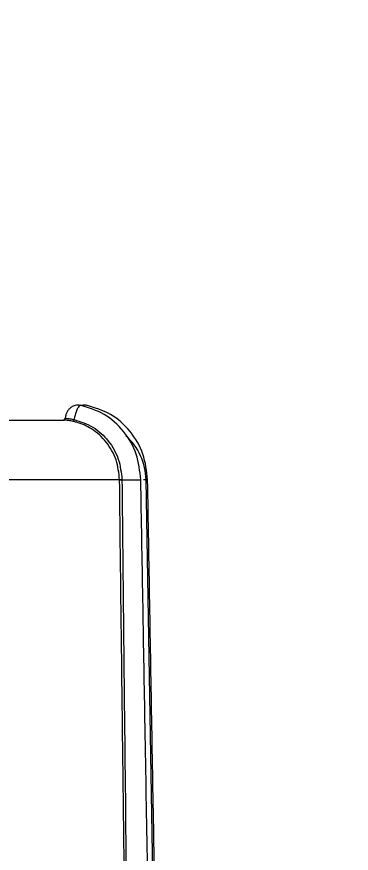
# Model space of a CAD drawing. Header units: inches. Extents: x 2.3 to 15.7, y 0.2 to 14.5.
# Drawn here: x 13.1 to 13.523, y 9.142 to 10.2 of the extents above; entities that cross this region are included whole.
import ezdxf

# ---------------------------------------------------------------- set-up
doc = ezdxf.new("R2010")
doc.units = ezdxf.units.IN
doc.header["$MEASUREMENT"] = 0
doc.header["$PDSIZE"] = -1
doc.layers.add('Dim', color=1, linetype='Continuous')
doc.layers.add('Object', color=4, linetype='Continuous')
doc.styles.get("Standard").update_dxf_attribs({"font": 'romans.shx'})
doc.dimstyles.get("Standard").update_dxf_attribs({"dimtxt": 0.125, "dimasz": 0.18, "dimexe": 0.06, "dimexo": 0.0625, "dimgap": 0.09, "dimtad": 0, "dimtih": 1, "dimtoh": 1, "dimdec": 4, "dimlfac": 2, "dimzin": 0, "dimdsep": 46, "dimlunit": 5, "dimtxsty": 'Standard', "dimcen": 0.09, "dimadec": 0, "dimazin": 0, "dimtfac": 1, "dimtdec": 4, "dimtofl": 0, "dimtmove": 0, "dimatfit": 1, "dimfxl": 0, "dimfrac": 2, "dimtolj": 1, "dimtzin": 0, "dimarcsym": 0})

# ---------------------------------------------------------------- blocks, each defined once
blk = doc.blocks.new('*D9')
at = {"layer": 'Defpoints', "color": 0}
for p in [(12.036, 10.9262), (13.1627, 10.9262), (13.1627, 10.5218)]:
    blk.add_point(p, dxfattribs=at)
at = {"layer": 'Dim', "color": 0, "lineweight": -2}
for p, q in [((12.036, 10.8637), (12.036, 10.4618)), ((13.1627, 10.8637), (13.1627, 10.4618)), ((11.856, 10.5218), (11.3699, 10.5218)), ((13.3427, 10.5218), (13.5227, 10.5218))]:
    blk.add_line(p, q, dxfattribs=at)
at = {"layer": 'Dim', "color": 0}
for points in [[(11.856, 10.5518), (11.856, 10.4918), (12.036, 10.5218)], [(13.3427, 10.5518), (13.3427, 10.4918), (13.1627, 10.5218)]]:
    blk.add_solid(points, dxfattribs=at)
at = {"layer": 'Dim', "color": 0, "insert": (10.8424, 10.5218), "char_height": 0.125, "attachment_point": 5}
blk.add_mtext('\\A1;2 1/4\\P [55mm]\\PClearance\\PRequired\\PDirectly\\PBelow\\PCounter', dxfattribs=at)

msp = doc.modelspace()

# ---------------------------------------------------------------- linework, layer by layer
at = {"layer": 'Object', "color": 4, "linetype": 'Continuous', "lineweight": 15}
for p, q in [((13.050095, 9.689548), (13.158872, 9.689548)), ((13.158872, 9.689548), (13.158475, 9.689548)), ((13.229724, 9.61402), (13.076973, 9.61402)), ((13.263145, 9.61402), (13.259972, 9.61402)), ((13.274542, 8.961071), (13.263145, 9.61402))]:
    msp.add_line(p, q, dxfattribs=at)
for centre, radius, start, end in [((13.158431, 9.692048), 0.0025, 270.058962, 356.234599), ((13.158845, 9.692012), 0.002463, 270.615448, 355.286065), ((13.168956, 9.690434), 0.003258, 309.597679, 357.702458), ((13.186287, 9.612678), 0.07687, 1, 48.057064), ((13.227252, 9.896974), 0.282965, 270.500526, 271.116987)]:
    msp.add_arc(centre, radius, start, end, dxfattribs=at)
for points, knots in [([(13.180668, 9.708049), (13.179305, 9.708311), (13.176057, 9.708935), (13.17121, 9.707588), (13.167092, 9.70503), (13.164242, 9.701906), (13.16237, 9.69846), (13.161261, 9.695128), (13.161127, 9.69284), (13.16107, 9.691867)], [0, 0, 0, 0, 0.14120502, 0.33627498, 0.49698148, 0.63526004, 0.7657822, 0.90032051, 1, 1, 1, 1]), ([(13.180677, 9.708114), (13.180587, 9.708183), (13.180175, 9.708499), (13.178999, 9.707836), (13.177223, 9.705938), (13.175176, 9.701684), (13.173395, 9.69625), (13.172593, 9.692222), (13.172211, 9.690303)], [0, 0, 0, 0, 0.03644217, 0.16606569, 0.37710917, 0.59047565, 0.80500451, 1, 1, 1, 1]), ([(13.256548, 9.61402), (13.255337, 9.625082), (13.252911, 9.647234), (13.235827, 9.676325), (13.211104, 9.698881), (13.190334, 9.705235), (13.179942, 9.708415)], [0, 0, 0, 0, 0.24918226, 0.49901691, 0.74934376, 1, 1, 1, 1]), ([(13.188386, 9.708023), (13.187571, 9.708262), (13.185242, 9.708943), (13.182867, 9.708297), (13.181324, 9.707877)], [0, 0, 0, 0, 0.35036336, 1, 1, 1, 1]), ([(13.265153, 9.61402), (13.263926, 9.625101), (13.261469, 9.647284), (13.244176, 9.676377), (13.21917, 9.698911), (13.198173, 9.705252), (13.18767, 9.708424)], [0, 0, 0, 0, 0.24943507, 0.49932241, 0.74954766, 1, 1, 1, 1]), ([(13.171032, 9.687924), (13.170058, 9.688126), (13.167247, 9.688711), (13.163188, 9.689302), (13.16011, 9.689532), (13.159222, 9.689544), (13.158872, 9.689548)], [0, 0, 0, 0, 0.16518169, 0.47697339, 0.79339819, 1, 1, 1, 1]), ([(13.161113, 9.691863), (13.161042, 9.691849), (13.16084, 9.691809), (13.161119, 9.691809), (13.1613, 9.691809)], [0, 0, 0, 0, 0.34970759, 1, 1, 1, 1]), ([(13.1613, 9.691809), (13.161623, 9.6918), (13.162443, 9.691776), (13.165225, 9.691558), (13.168844, 9.691018), (13.171343, 9.690488), (13.172211, 9.690303)], [0, 0, 0, 0, 0.204187538, 0.519652501, 0.83330493, 1, 1, 1, 1]), ([(13.229724, 9.61402), (13.228777, 9.622582), (13.226874, 9.639773), (13.213856, 9.662541), (13.195901, 9.678761), (13.180449, 9.685692), (13.172376, 9.687605), (13.171032, 9.687924)], [0, 0, 0, 0, 0.24831692, 0.49860376, 0.74905494, 0.9582281, 1, 1, 1, 1]), ([(13.172211, 9.690303), (13.18043, 9.687624), (13.196869, 9.682265), (13.21637, 9.664017), (13.229832, 9.640668), (13.231792, 9.622908), (13.232768, 9.614063)], [0, 0, 0, 0, 0.25052744, 0.50109508, 0.75152535, 1, 1, 1, 1]), ([(13.237681, 8.961115), (13.236486, 9.055567), (13.235116, 9.163779), (13.233111, 9.327029), (13.231616, 9.450215), (13.230352, 9.559636), (13.229724, 9.61402)], [0, 0, 0, 0, 0.43398247, 0.49720745, 0.75010699, 1, 1, 1, 1]), ([(13.232768, 9.61402), (13.232453, 9.614018), (13.231822, 9.614014), (13.230895, 9.614011), (13.230124, 9.614012), (13.229857, 9.614017), (13.229724, 9.61402)], [0, 0, 0, 0, 0.25001367, 0.49999197, 0.75000091, 1, 1, 1, 1]), ([(13.232768, 9.61402), (13.233299, 9.559636), (13.234367, 9.450214), (13.235698, 9.327029), (13.2375, 9.16397), (13.238764, 9.05595), (13.239867, 8.96169)], [0, 0, 0, 0, 0.25011137, 0.50323368, 0.56651456, 1, 1, 1, 1]), ([(13.232769, 9.61402), (13.233272, 9.61402), (13.235048, 9.61402), (13.238212, 9.61402), (13.242143, 9.61402), (13.245887, 9.61402), (13.249274, 9.61402), (13.252151, 9.61402), (13.254409, 9.61402), (13.255882, 9.61402), (13.256575, 9.61402), (13.256477, 9.61402), (13.256451, 9.61402)], [0, 0, 0, 0, 0.04503862, 0.15905434, 0.27306891, 0.38708391, 0.50109772, 0.61511387, 0.72912633, 0.84314244, 0.9571563, 1, 1, 1, 1]), ([(13.267934, 8.96169), (13.265886, 9.078285), (13.262067, 9.295728), (13.258296, 9.513172), (13.256548, 9.61402)], [0, 0, 0, 0, 0.53620976, 1, 1, 1, 1]), ([(13.276084, 8.987594), (13.274255, 9.092275), (13.270606, 9.301084), (13.266966, 9.509892), (13.265151, 9.61402)], [0, 0, 0, 0, 0.50132364, 1, 1, 1, 1])]:
    msp.add_open_spline(points, degree=3, knots=knots, dxfattribs=at)

# ---------------------------------------------------------------- dimensions: what is measured, and where the dimension line sits
at = {"layer": 'Dim'}
dim = msp.add_linear_dim(base=(13.1627, 10.521822), p1=(12.035954, 10.926241), p2=(13.1627, 10.926241), text='<>\\PClearance\\PRequired\\PDirectly\\PBelow\\PCounter', dimstyle='Standard', override={"dimpost": '\\X'}, dxfattribs=at)
dim.commit()
dim.dimension.update_dxf_attribs({"geometry": '*D9', "text_midpoint": (10.842412, 10.521822), "dimtype": 160})

doc.saveas('drawing.dxf')
